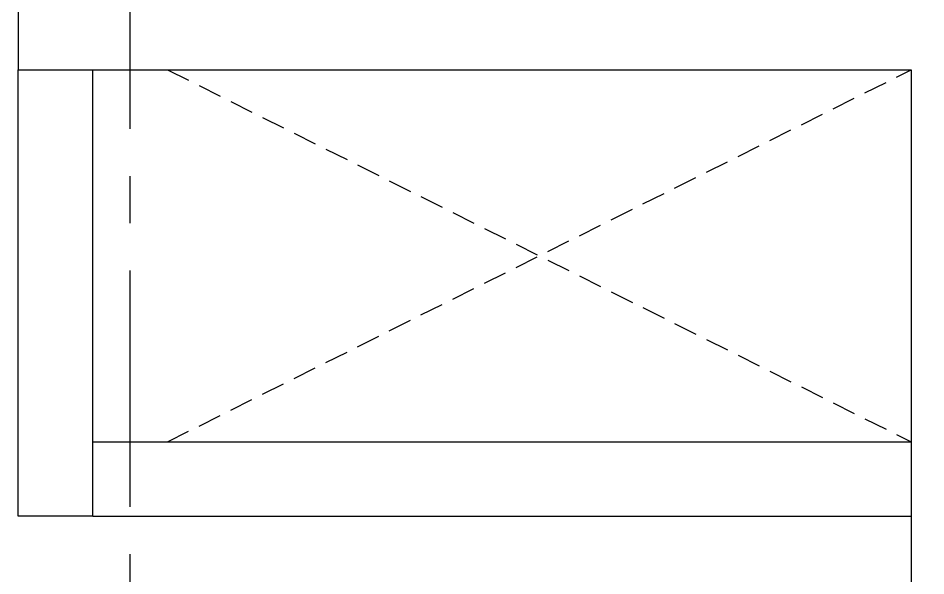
# Model space of a CAD drawing. Header units: millimetres. Extents: x 2061841 to 105821645, y -77612 to 48520811.
# Drawn here: x 105423827 to 105425046, y 48500930 to 48501679 of the extents above; entities that cross this region are included whole.
import ezdxf

# ---------------------------------------------------------------- set-up
doc = ezdxf.new("R2010")
doc.units = ezdxf.units.MM
doc.header["$LTSCALE"] = 10
doc.header["$MEASUREMENT"] = 0
doc.linetypes.add('xa_type A_Seventh floor plan$0$HIDDEN2', pattern=[4.7625, 3.175, -1.5875])
doc.linetypes.add('XR_type A_TYP_GRID$0$CENTER', pattern=[50.8, 31.75, -6.35, 6.35, -6.35])
for name, color, linetype in [('S-OPENING', 6, 'Continuous'), ('xa_type A_Seventh floor plan$0$A-ELEV-HIDN', 54, 'xa_type A_Seventh floor plan$0$HIDDEN2'), ('xa_type A_Seventh floor plan$0$A-ELEV-LITE', 74, 'Continuous'), ('xa_type A_Seventh floor plan$0$A-WALL', 3, 'Continuous'), ('XR_type A_TYP_GRID$0$AS-GRID', 24, 'XR_type A_TYP_GRID$0$CENTER')]:
    doc.layers.add(name, color=color, linetype=linetype)

# ---------------------------------------------------------------- blocks, each defined once
blk = doc.blocks.new('TOWER-A TYPICAL FLOOR FRAMING PLAN N')
at = {"layer": 'xa_type A_Seventh floor plan$0$A-ELEV-HIDN'}
for p, q in [((102661027, 48599624.8), (102662026.3, 48599124.8)), ((102661027, 48599124.8), (102662026.3, 48599624.8))]:
    blk.add_line(p, q, dxfattribs=at)
at = {"layer": 'xa_type A_Seventh floor plan$0$A-ELEV-LITE'}
for p, q in [((102660826.8, 48599024.8), (102660826.8, 48599624.8)), ((102660926.8, 48599024.8), (102660926.8, 48599624.8)), ((102660926.8, 48599124.8), (102662026.3, 48599124.8)), ((102660926.8, 48599024.8), (102660826.8, 48599024.8)), ((102660926.8, 48599024.8), (102662026.3, 48599024.8))]:
    blk.add_line(p, q, dxfattribs=at)
at = {"layer": 'xa_type A_Seventh floor plan$0$A-WALL', "elevation": 0}
blk.add_lwpolyline([(102664883, 48599724.6), (102664776.7, 48599724.6), (102664777.3, 48600325), (102664677.3, 48600325), (102664676.7, 48599724.6), (102663576.6, 48599724.6), (102663576.3, 48600349.2), (102663476.3, 48600349.2), (102663476.6, 48599724.6), (102661026.6, 48599724.8), (102661026.7, 48600448.6), (102660826.7, 48600448.6), (102660826.6, 48599624.8), (102662026.3, 48599624.7), (102662026.4, 48598824.2), (102662226.4, 48598824.2), (102662226.3, 48599624.7), (102664676.6, 48599624.6), (102664676.4, 48598875), (102664776.4, 48598875), (102664776.6, 48599624.6), (102664883, 48599624.6), (102664883, 48599724.6)], dxfattribs=at)
at = {"layer": 'XR_type A_TYP_GRID$0$AS-GRID'}
blk.add_line((102660976.6, 48610531), (102660976.6, 48574150.4), dxfattribs=at)

msp = doc.modelspace()

# ---------------------------------------------------------------- block references
at = {"layer": 'S-OPENING'}
msp.add_blockref('TOWER-A TYPICAL FLOOR FRAMING PLAN N', (2763000.3, -98014.7), dxfattribs=at)

doc.saveas('drawing.dxf')
